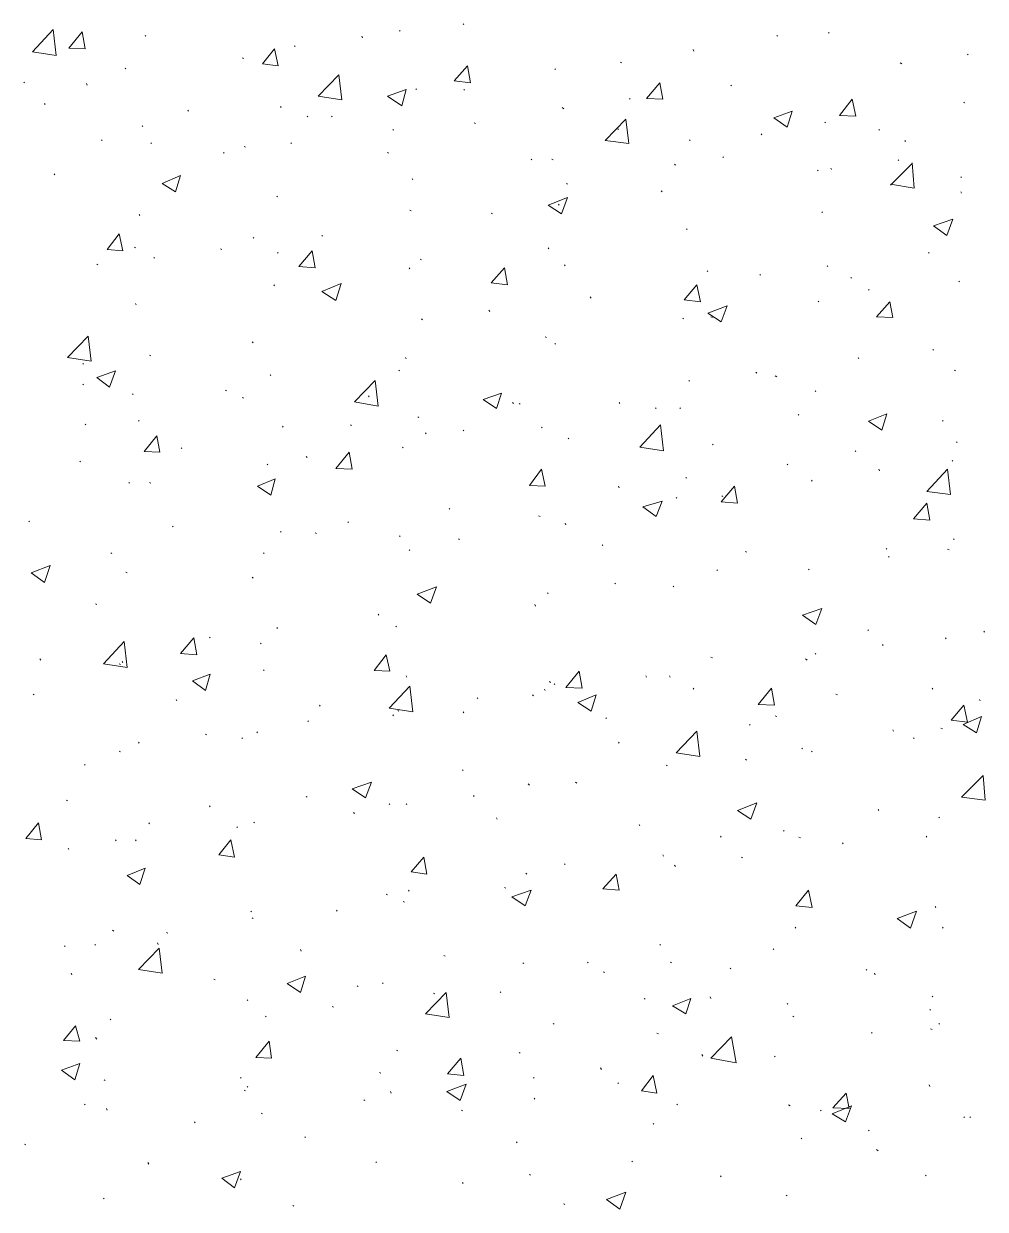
# Model space of a CAD drawing. Header units: millimetres. Extents: x 2928 to 3112, y 1220 to 1280.
# Drawn here: x 2955.222 to 2957.388, y 1257.879 to 1260.549 of the extents above; entities that cross this region are included whole.
import ezdxf

# ---------------------------------------------------------------- set-up
doc = ezdxf.new("R2010")
doc.units = ezdxf.units.MM

msp = doc.modelspace()

# ---------------------------------------------------------------- linework, layer by layer
at = {"color": 92, "linetype": 'Continuous', "lineweight": 13, "true_color": 0x00b800}
for points in [[(2955.24152, 1260.48556), (2955.28818, 1260.53556), (2955.28818, 1260.53556)], [(2955.29485, 1260.47723), (2955.28818, 1260.53556), (2955.28818, 1260.53556)], [(2955.32318, 1260.4939), (2955.35318, 1260.53056), (2955.35318, 1260.53056)], [(2955.35985, 1260.49223), (2955.35318, 1260.53056), (2955.35318, 1260.53056)], [(2956.06986, 1260.53223), (2956.06819, 1260.5339), (2956.06819, 1260.5339)], [(2956.2132, 1260.54723), (2956.21153, 1260.5489), (2956.21153, 1260.5489)], [(2957.03654, 1260.52723), (2957.03488, 1260.5289), (2957.03488, 1260.5289)], [(2955.49652, 1260.52056), (2955.49485, 1260.52223), (2955.49485, 1260.52223)], [(2955.83319, 1260.49723), (2955.83152, 1260.4989), (2955.83152, 1260.4989)], [(2955.98486, 1260.51723), (2955.98319, 1260.52056), (2955.98319, 1260.52056)], [(2956.91987, 1260.52056), (2956.91821, 1260.52223), (2956.91821, 1260.52223)], [(2955.24152, 1260.48556), (2955.29485, 1260.47723), (2955.29485, 1260.47723)], [(2955.32318, 1260.4939), (2955.35985, 1260.49223), (2955.35985, 1260.49223)], [(2955.71652, 1260.47056), (2955.71486, 1260.47223), (2955.71486, 1260.47223)], [(2955.75986, 1260.4589), (2955.78652, 1260.49223), (2955.78652, 1260.49223)], [(2955.79486, 1260.4539), (2955.78652, 1260.49223), (2955.78652, 1260.49223)], [(2956.73154, 1260.48723), (2956.72987, 1260.49056), (2956.72987, 1260.49056)], [(2957.34988, 1260.4789), (2957.34821, 1260.48056), (2957.34821, 1260.48056)], [(2955.45152, 1260.44723), (2955.44985, 1260.4489), (2955.44985, 1260.4489)], [(2955.75986, 1260.4589), (2955.79486, 1260.4539), (2955.79486, 1260.4539)], [(2956.19153, 1260.42056), (2956.22153, 1260.4539), (2956.22153, 1260.4539)], [(2956.2282, 1260.41556), (2956.22153, 1260.4539), (2956.22153, 1260.4539)], [(2956.41987, 1260.44556), (2956.4182, 1260.44723), (2956.4182, 1260.44723)], [(2956.5682, 1260.46056), (2956.56654, 1260.46223), (2956.56654, 1260.46223)], [(2957.19988, 1260.4589), (2957.19654, 1260.46056), (2957.19654, 1260.46056)], [(2955.88486, 1260.38556), (2955.93153, 1260.4339), (2955.93153, 1260.4339)], [(2955.93819, 1260.37723), (2955.93153, 1260.4339), (2955.93153, 1260.4339)], [(2956.19153, 1260.42056), (2956.2282, 1260.41556), (2956.2282, 1260.41556)], [(2955.22318, 1260.41556), (2955.22152, 1260.41723), (2955.22152, 1260.41723)], [(2955.36485, 1260.41056), (2955.36318, 1260.41389), (2955.36318, 1260.41389)], [(2956.04153, 1260.38556), (2956.08319, 1260.40056), (2956.08319, 1260.40056)], [(2956.07319, 1260.36389), (2956.08319, 1260.40056), (2956.08319, 1260.40056)], [(2956.10653, 1260.40056), (2956.10486, 1260.40223), (2956.10486, 1260.40223)], [(2956.21486, 1260.39889), (2956.2132, 1260.40056), (2956.2132, 1260.40056)], [(2956.62487, 1260.38056), (2956.65487, 1260.41556), (2956.65487, 1260.41556)], [(2956.66154, 1260.37889), (2956.65487, 1260.41556), (2956.65487, 1260.41556)], [(2956.81654, 1260.40889), (2956.81487, 1260.41056), (2956.81487, 1260.41056)], [(2955.26985, 1260.36723), (2955.26818, 1260.36889), (2955.26818, 1260.36889)], [(2955.88486, 1260.38556), (2955.93819, 1260.37723), (2955.93819, 1260.37723)], [(2956.04153, 1260.38556), (2956.07319, 1260.36389), (2956.07319, 1260.36389)], [(2956.5882, 1260.37889), (2956.58654, 1260.38056), (2956.58654, 1260.38056)], [(2956.62487, 1260.38056), (2956.66154, 1260.37889), (2956.66154, 1260.37889)], [(2957.05988, 1260.34223), (2957.08821, 1260.37889), (2957.08821, 1260.37889)], [(2957.09654, 1260.34056), (2957.08821, 1260.37889), (2957.08821, 1260.37889)], [(2957.34155, 1260.37056), (2957.33988, 1260.37223), (2957.33988, 1260.37223)], [(2955.59319, 1260.35223), (2955.59152, 1260.35389), (2955.59152, 1260.35389)], [(2955.80152, 1260.36056), (2955.79986, 1260.36223), (2955.79986, 1260.36223)], [(2955.86153, 1260.33889), (2955.85986, 1260.34056), (2955.85986, 1260.34056)], [(2955.91653, 1260.33889), (2955.91486, 1260.34056), (2955.91486, 1260.34056)], [(2956.4382, 1260.35723), (2956.43487, 1260.36056), (2956.43487, 1260.36056)], [(2956.91154, 1260.33723), (2956.95321, 1260.35223), (2956.95321, 1260.35223)], [(2956.94154, 1260.31556), (2956.95321, 1260.35223), (2956.95321, 1260.35223)], [(2957.05988, 1260.34223), (2957.09654, 1260.34056), (2957.09654, 1260.34056)], [(2955.48985, 1260.31723), (2955.48819, 1260.31889), (2955.48819, 1260.31889)], [(2956.23986, 1260.32389), (2956.23653, 1260.32556), (2956.23653, 1260.32556)], [(2956.53153, 1260.28556), (2956.5782, 1260.33389), (2956.5782, 1260.33389)], [(2956.56154, 1260.31056), (2956.55987, 1260.31223), (2956.55987, 1260.31223)], [(2956.58487, 1260.27889), (2956.5782, 1260.33389), (2956.5782, 1260.33389)], [(2956.91154, 1260.33723), (2956.94154, 1260.31556), (2956.94154, 1260.31556)], [(2957.02821, 1260.32556), (2957.02654, 1260.32723), (2957.02654, 1260.32723)], [(2955.39819, 1260.28556), (2955.39652, 1260.28723), (2955.39652, 1260.28723)], [(2956.05486, 1260.30889), (2956.05319, 1260.31056), (2956.05319, 1260.31056)], [(2956.53153, 1260.28556), (2956.58487, 1260.27889), (2956.58487, 1260.27889)], [(2956.7232, 1260.28556), (2956.72154, 1260.28723), (2956.72154, 1260.28723)], [(2956.88487, 1260.29889), (2956.88321, 1260.30056), (2956.88321, 1260.30056)], [(2957.14988, 1260.30889), (2957.14821, 1260.31056), (2957.14821, 1260.31056)], [(2957.20821, 1260.28389), (2957.20654, 1260.28556), (2957.20654, 1260.28556)], [(2955.50985, 1260.27889), (2955.50819, 1260.28056), (2955.50819, 1260.28056)], [(2955.67319, 1260.25723), (2955.67152, 1260.25889), (2955.67152, 1260.25889)], [(2955.72152, 1260.27056), (2955.71819, 1260.27223), (2955.71819, 1260.27223)], [(2955.82486, 1260.27889), (2955.82319, 1260.28056), (2955.82319, 1260.28056)], [(2956.04319, 1260.25723), (2956.04153, 1260.25889), (2956.04153, 1260.25889)], [(2956.36653, 1260.24223), (2956.36487, 1260.24389), (2956.36487, 1260.24389)], [(2956.41487, 1260.24223), (2956.41153, 1260.24389), (2956.41153, 1260.24389)], [(2956.68987, 1260.23056), (2956.6882, 1260.23223), (2956.6882, 1260.23223)], [(2956.79821, 1260.24723), (2956.79654, 1260.24889), (2956.79654, 1260.24889)], [(2957.17488, 1260.18556), (2957.22321, 1260.23389), (2957.22321, 1260.23389)], [(2957.19321, 1260.24056), (2957.19154, 1260.24223), (2957.19154, 1260.24223)], [(2957.22821, 1260.17889), (2957.22321, 1260.23556), (2957.22321, 1260.23556)], [(2955.29152, 1260.20889), (2955.28985, 1260.21056), (2955.28985, 1260.21056)], [(2955.53319, 1260.18889), (2955.57485, 1260.20723), (2955.57485, 1260.20723)], [(2955.56319, 1260.17056), (2955.57485, 1260.20723), (2955.57485, 1260.20723)], [(2957.01154, 1260.21723), (2957.00987, 1260.21889), (2957.00987, 1260.21889)], [(2957.04154, 1260.22056), (2957.03988, 1260.22389), (2957.03988, 1260.22389)], [(2955.53319, 1260.18889), (2955.56319, 1260.17056), (2955.56319, 1260.17056)], [(2956.0982, 1260.19723), (2956.09653, 1260.20056), (2956.09653, 1260.20056)], [(2956.44653, 1260.18722), (2956.44487, 1260.18889), (2956.44487, 1260.18889)], [(2957.17488, 1260.18722), (2957.22821, 1260.17889), (2957.22821, 1260.17889)], [(2957.33488, 1260.20223), (2957.33321, 1260.20389), (2957.33321, 1260.20389)], [(2955.79319, 1260.15889), (2955.79152, 1260.16056), (2955.79152, 1260.16056)], [(2956.4032, 1260.14056), (2956.44653, 1260.15722), (2956.44653, 1260.15722)], [(2956.4332, 1260.12056), (2956.44653, 1260.15722), (2956.44653, 1260.15722)], [(2956.65987, 1260.17056), (2956.6582, 1260.17222), (2956.6582, 1260.17222)], [(2957.33488, 1260.16722), (2957.33321, 1260.17056), (2957.33321, 1260.17056)], [(2956.09486, 1260.12722), (2956.09153, 1260.12889), (2956.09153, 1260.12889)], [(2956.4032, 1260.14056), (2956.4332, 1260.12056), (2956.4332, 1260.12056)], [(2956.4282, 1260.14056), (2956.42653, 1260.14222), (2956.42653, 1260.14222)], [(2957.02154, 1260.12389), (2957.01987, 1260.12556), (2957.01987, 1260.12556)], [(2955.48319, 1260.11722), (2955.48152, 1260.11889), (2955.48152, 1260.11889)], [(2956.2782, 1260.12056), (2956.27486, 1260.12222), (2956.27486, 1260.12222)], [(2957.27155, 1260.09389), (2957.31488, 1260.10889), (2957.31488, 1260.10889)], [(2957.30155, 1260.07222), (2957.31488, 1260.10889), (2957.31488, 1260.10889)], [(2955.40985, 1260.04056), (2955.43652, 1260.07556), (2955.43652, 1260.07556)], [(2955.44485, 1260.03722), (2955.43652, 1260.07556), (2955.43652, 1260.07556)], [(2955.89486, 1260.07056), (2955.89319, 1260.07222), (2955.89319, 1260.07222)], [(2956.71654, 1260.08556), (2956.71487, 1260.08722), (2956.71487, 1260.08722)], [(2957.27155, 1260.09389), (2957.30155, 1260.07222), (2957.30155, 1260.07222)], [(2955.47319, 1260.04389), (2955.47152, 1260.04556), (2955.47152, 1260.04556)], [(2955.73986, 1260.06556), (2955.73819, 1260.06722), (2955.73819, 1260.06722)], [(2955.40985, 1260.04056), (2955.44485, 1260.03722), (2955.44485, 1260.03722)], [(2955.51652, 1260.02056), (2955.51485, 1260.02222), (2955.51485, 1260.02222)], [(2955.66819, 1260.04056), (2955.66486, 1260.04222), (2955.66486, 1260.04222)], [(2955.79486, 1260.03222), (2955.79319, 1260.03389), (2955.79319, 1260.03389)], [(2955.84152, 1260.00222), (2955.87153, 1260.03722), (2955.87153, 1260.03722)], [(2955.87819, 1259.99889), (2955.87153, 1260.03722), (2955.87153, 1260.03722)], [(2956.1182, 1260.01722), (2956.11486, 1260.01889), (2956.11486, 1260.01889)], [(2956.40487, 1260.04222), (2956.4032, 1260.04389), (2956.4032, 1260.04389)], [(2957.26155, 1260.03222), (2957.25988, 1260.03389), (2957.25988, 1260.03389)], [(2955.38818, 1260.00556), (2955.38652, 1260.00722), (2955.38652, 1260.00722)], [(2955.84152, 1260.00222), (2955.87819, 1259.99889), (2955.87819, 1259.99889)], [(2956.09153, 1259.99722), (2956.08986, 1259.99889), (2956.08986, 1259.99889)], [(2956.27486, 1259.96556), (2956.30486, 1259.99889), (2956.30486, 1259.99889)], [(2956.31153, 1259.96055), (2956.30486, 1259.99889), (2956.30486, 1259.99889)], [(2956.44153, 1260.00389), (2956.43987, 1260.00556), (2956.43987, 1260.00556)], [(2956.7632, 1259.99056), (2956.76154, 1259.99222), (2956.76154, 1259.99222)], [(2957.03321, 1260.00222), (2957.03154, 1260.00389), (2957.03154, 1260.00389)], [(2956.27486, 1259.96556), (2956.31153, 1259.96055), (2956.31153, 1259.96055)], [(2956.88154, 1259.98222), (2956.87987, 1259.98389), (2956.87987, 1259.98389)], [(2957.08654, 1259.97556), (2957.08488, 1259.97722), (2957.08488, 1259.97722)], [(2957.32988, 1259.96722), (2957.32821, 1259.96889), (2957.32821, 1259.96889)], [(2955.78652, 1259.95889), (2955.78486, 1259.96055), (2955.78486, 1259.96055)], [(2955.89319, 1259.94555), (2955.93653, 1259.96389), (2955.93653, 1259.96389)], [(2955.89319, 1259.94555), (2955.92486, 1259.92555), (2955.92486, 1259.92555)], [(2955.92486, 1259.92555), (2955.93653, 1259.96389), (2955.93653, 1259.96389)], [(2956.70987, 1259.92722), (2956.7382, 1259.96055), (2956.7382, 1259.96055)], [(2956.74654, 1259.92222), (2956.7382, 1259.96055), (2956.7382, 1259.96055)], [(2957.12654, 1259.94889), (2957.12488, 1259.95055), (2957.12488, 1259.95055)], [(2955.47485, 1259.91555), (2955.47319, 1259.91889), (2955.47319, 1259.91889)], [(2956.49987, 1259.93055), (2956.4982, 1259.93389), (2956.4982, 1259.93389)], [(2956.70987, 1259.92722), (2956.74654, 1259.92222), (2956.74654, 1259.92222)], [(2956.7632, 1259.89722), (2956.80654, 1259.91389), (2956.80654, 1259.91389)], [(2956.7932, 1259.87722), (2956.80654, 1259.91389), (2956.80654, 1259.91389)], [(2957.01321, 1259.92222), (2957.01154, 1259.92389), (2957.01154, 1259.92389)], [(2957.14321, 1259.88889), (2957.17321, 1259.92222), (2957.17321, 1259.92222)], [(2957.17988, 1259.88722), (2957.17321, 1259.92222), (2957.17321, 1259.92222)], [(2956.27153, 1259.90055), (2956.26986, 1259.90389), (2956.26986, 1259.90389)], [(2956.7082, 1259.88389), (2956.70654, 1259.88555), (2956.70654, 1259.88555)], [(2956.7632, 1259.89722), (2956.7932, 1259.87722), (2956.7932, 1259.87722)], [(2956.7732, 1259.88722), (2956.76987, 1259.88889), (2956.76987, 1259.88889)], [(2957.14321, 1259.88889), (2957.17988, 1259.88722), (2957.17988, 1259.88722)], [(2956.11986, 1259.88222), (2956.1182, 1259.88389), (2956.1182, 1259.88389)], [(2955.31985, 1259.79722), (2955.36652, 1259.84555), (2955.36652, 1259.84555)], [(2955.37318, 1259.78889), (2955.36652, 1259.84555), (2955.36652, 1259.84555)], [(2955.73819, 1259.83055), (2955.73652, 1259.83222), (2955.73652, 1259.83222)], [(2956.39987, 1259.84222), (2956.39653, 1259.84389), (2956.39653, 1259.84389)], [(2956.41987, 1259.82722), (2956.4182, 1259.82889), (2956.4182, 1259.82889)], [(2957.27155, 1259.81389), (2957.26988, 1259.81555), (2957.26988, 1259.81555)], [(2955.31985, 1259.79722), (2955.37318, 1259.78889), (2955.37318, 1259.78889)], [(2955.35652, 1259.78222), (2955.35485, 1259.78389), (2955.35485, 1259.78389)], [(2955.50819, 1259.80055), (2955.50485, 1259.80222), (2955.50485, 1259.80222)], [(2956.08319, 1259.79389), (2956.08153, 1259.79722), (2956.08153, 1259.79722)], [(2957.10321, 1259.79389), (2957.10154, 1259.79722), (2957.10154, 1259.79722)], [(2955.38652, 1259.75222), (2955.42819, 1259.76722), (2955.42819, 1259.76722)], [(2955.38652, 1259.75222), (2955.41485, 1259.73055), (2955.41485, 1259.73055)], [(2955.41485, 1259.73055), (2955.42819, 1259.76722), (2955.42819, 1259.76722)], [(2955.77819, 1259.75555), (2955.77652, 1259.75889), (2955.77652, 1259.75889)], [(2956.06819, 1259.76722), (2956.06653, 1259.76889), (2956.06653, 1259.76889)], [(2956.87321, 1259.76222), (2956.87154, 1259.76389), (2956.87154, 1259.76389)], [(2956.91821, 1259.75389), (2956.91487, 1259.75555), (2956.91487, 1259.75555)], [(2957.32155, 1259.76722), (2957.31821, 1259.76889), (2957.31821, 1259.76889)], [(2955.35652, 1259.73555), (2955.35485, 1259.73722), (2955.35485, 1259.73722)], [(2955.96653, 1259.69722), (2956.01319, 1259.74555), (2956.01319, 1259.74555)], [(2956.01986, 1259.68722), (2956.01319, 1259.74555), (2956.01319, 1259.74555)], [(2956.72154, 1259.74389), (2956.71987, 1259.74555), (2956.71987, 1259.74555)], [(2955.46819, 1259.71388), (2955.46652, 1259.71555), (2955.46652, 1259.71555)], [(2955.67819, 1259.72222), (2955.67652, 1259.72388), (2955.67652, 1259.72388)], [(2955.71652, 1259.70555), (2955.71486, 1259.70722), (2955.71486, 1259.70722)], [(2955.99986, 1259.70888), (2955.99819, 1259.71055), (2955.99819, 1259.71055)], [(2956.25653, 1259.70222), (2956.2982, 1259.71722), (2956.2982, 1259.71722)], [(2956.25653, 1259.70222), (2956.28653, 1259.68222), (2956.28653, 1259.68222)], [(2956.28653, 1259.68222), (2956.2982, 1259.71722), (2956.2982, 1259.71722)], [(2957.00654, 1259.72055), (2957.00487, 1259.72222), (2957.00487, 1259.72222)], [(2955.96653, 1259.69722), (2956.01986, 1259.68722), (2956.01986, 1259.68722)], [(2956.32486, 1259.69388), (2956.3232, 1259.69555), (2956.3232, 1259.69555)], [(2956.33987, 1259.69222), (2956.3382, 1259.69388), (2956.3382, 1259.69388)], [(2956.56487, 1259.69388), (2956.5632, 1259.69555), (2956.5632, 1259.69555)], [(2956.64654, 1259.68222), (2956.64487, 1259.68388), (2956.64487, 1259.68388)], [(2956.70154, 1259.68222), (2956.69987, 1259.68388), (2956.69987, 1259.68388)], [(2955.36152, 1259.64555), (2955.35985, 1259.64722), (2955.35985, 1259.64722)], [(2955.48152, 1259.65388), (2955.47985, 1259.65555), (2955.47985, 1259.65555)], [(2955.95986, 1259.64388), (2955.95819, 1259.64555), (2955.95819, 1259.64555)], [(2956.11153, 1259.66222), (2956.10986, 1259.66388), (2956.10986, 1259.66388)], [(2956.60987, 1259.59555), (2956.65654, 1259.64555), (2956.65654, 1259.64555)], [(2956.6632, 1259.58722), (2956.65654, 1259.64555), (2956.65654, 1259.64555)], [(2956.96821, 1259.66722), (2956.96654, 1259.66888), (2956.96654, 1259.66888)], [(2957.12488, 1259.65388), (2957.16654, 1259.67055), (2957.16654, 1259.67055)], [(2957.12488, 1259.65388), (2957.15488, 1259.63388), (2957.15488, 1259.63388)], [(2957.15488, 1259.63388), (2957.16654, 1259.67055), (2957.16654, 1259.67055)], [(2957.29321, 1259.65388), (2957.29155, 1259.65555), (2957.29155, 1259.65555)], [(2955.49319, 1259.58555), (2955.52152, 1259.62055), (2955.52152, 1259.62055)], [(2955.52819, 1259.58388), (2955.52152, 1259.62055), (2955.52152, 1259.62055)], [(2955.80652, 1259.64055), (2955.80486, 1259.64222), (2955.80486, 1259.64222)], [(2956.1282, 1259.62555), (2956.12653, 1259.62722), (2956.12653, 1259.62722)], [(2956.2132, 1259.63222), (2956.21153, 1259.63388), (2956.21153, 1259.63388)], [(2956.38987, 1259.63888), (2956.3882, 1259.64055), (2956.3882, 1259.64055)], [(2955.57819, 1259.59222), (2955.57652, 1259.59388), (2955.57652, 1259.59388)], [(2956.07653, 1259.59388), (2956.07486, 1259.59555), (2956.07486, 1259.59555)], [(2956.44987, 1259.61388), (2956.4482, 1259.61555), (2956.4482, 1259.61555)], [(2956.60987, 1259.59555), (2956.6632, 1259.58722), (2956.6632, 1259.58722)], [(2956.77487, 1259.60055), (2956.7732, 1259.60222), (2956.7732, 1259.60222)], [(2957.32488, 1259.60555), (2957.32321, 1259.60722), (2957.32321, 1259.60722)], [(2955.34985, 1259.56222), (2955.34818, 1259.56388), (2955.34818, 1259.56388)], [(2955.49319, 1259.58555), (2955.52819, 1259.58388), (2955.52819, 1259.58388)], [(2955.85986, 1259.57222), (2955.85819, 1259.57388), (2955.85819, 1259.57388)], [(2955.92486, 1259.54722), (2955.95486, 1259.58388), (2955.95486, 1259.58388)], [(2955.96153, 1259.54555), (2955.95486, 1259.58388), (2955.95486, 1259.58388)], [(2957.09654, 1259.58555), (2957.09488, 1259.58722), (2957.09488, 1259.58722)], [(2957.31488, 1259.56388), (2957.31321, 1259.56555), (2957.31321, 1259.56555)], [(2955.77152, 1259.55555), (2955.76986, 1259.55722), (2955.76986, 1259.55722)], [(2955.92486, 1259.54722), (2955.96153, 1259.54555), (2955.96153, 1259.54555)], [(2956.36153, 1259.50888), (2956.3882, 1259.54555), (2956.3882, 1259.54555)], [(2956.39653, 1259.50722), (2956.3882, 1259.54555), (2956.3882, 1259.54555)], [(2956.94321, 1259.55555), (2956.94154, 1259.55722), (2956.94154, 1259.55722)], [(2957.14988, 1259.54222), (2957.14821, 1259.54555), (2957.14821, 1259.54555)], [(2957.25654, 1259.49555), (2957.30321, 1259.54555), (2957.30321, 1259.54555)], [(2957.30988, 1259.48888), (2957.30321, 1259.54555), (2957.30321, 1259.54555)], [(2955.45985, 1259.51388), (2955.45819, 1259.51555), (2955.45819, 1259.51555)], [(2955.50819, 1259.51388), (2955.50485, 1259.51555), (2955.50485, 1259.51555)], [(2955.74819, 1259.50722), (2955.78819, 1259.52388), (2955.78819, 1259.52388)], [(2955.77819, 1259.48721), (2955.78819, 1259.52388), (2955.78819, 1259.52388)], [(2956.71487, 1259.52555), (2956.7132, 1259.52722), (2956.7132, 1259.52722)], [(2956.99821, 1259.51888), (2956.99654, 1259.52055), (2956.99654, 1259.52055)], [(2955.74819, 1259.50722), (2955.77819, 1259.48721), (2955.77819, 1259.48721)], [(2956.36153, 1259.50888), (2956.39653, 1259.50722), (2956.39653, 1259.50722)], [(2956.5632, 1259.50388), (2956.56154, 1259.50722), (2956.56154, 1259.50722)], [(2956.7932, 1259.47221), (2956.82321, 1259.50722), (2956.82321, 1259.50722)], [(2956.79654, 1259.48388), (2956.79487, 1259.48555), (2956.79487, 1259.48555)], [(2956.82987, 1259.46888), (2956.82321, 1259.50722), (2956.82321, 1259.50722)], [(2957.25654, 1259.49555), (2957.30988, 1259.48888), (2957.30988, 1259.48888)], [(2956.18153, 1259.45555), (2956.17986, 1259.45721), (2956.17986, 1259.45721)], [(2956.61654, 1259.46055), (2956.65987, 1259.47388), (2956.65987, 1259.47388)], [(2956.61654, 1259.46055), (2956.64654, 1259.43888), (2956.64654, 1259.43888)], [(2956.64654, 1259.43888), (2956.65987, 1259.47388), (2956.65987, 1259.47388)], [(2956.6932, 1259.48055), (2956.69154, 1259.48221), (2956.69154, 1259.48221)], [(2956.7932, 1259.47221), (2956.82987, 1259.46888), (2956.82987, 1259.46888)], [(2957.22654, 1259.43388), (2957.25654, 1259.46888), (2957.25654, 1259.46888)], [(2957.26321, 1259.43055), (2957.25654, 1259.46888), (2957.25654, 1259.46888)], [(2956.38487, 1259.43888), (2956.38153, 1259.44055), (2956.38153, 1259.44055)], [(2957.22654, 1259.43388), (2957.26321, 1259.43055), (2957.26321, 1259.43055)], [(2955.23485, 1259.42721), (2955.23318, 1259.42888), (2955.23318, 1259.42888)], [(2955.55819, 1259.41555), (2955.55652, 1259.41721), (2955.55652, 1259.41721)], [(2955.80152, 1259.40388), (2955.79986, 1259.40555), (2955.79986, 1259.40555)], [(2955.95319, 1259.42555), (2955.95153, 1259.42721), (2955.95153, 1259.42721)], [(2956.4432, 1259.42055), (2956.44153, 1259.42388), (2956.44153, 1259.42388)], [(2955.88153, 1259.40055), (2955.87819, 1259.40221), (2955.87819, 1259.40221)], [(2956.06986, 1259.39388), (2956.06819, 1259.39555), (2956.06819, 1259.39555)], [(2956.2032, 1259.38721), (2956.20153, 1259.38888), (2956.20153, 1259.38888)], [(2957.31821, 1259.38721), (2957.31655, 1259.38888), (2957.31655, 1259.38888)], [(2955.41985, 1259.35555), (2955.41819, 1259.35721), (2955.41819, 1259.35721)], [(2955.76319, 1259.35555), (2955.76152, 1259.35721), (2955.76152, 1259.35721)], [(2956.09153, 1259.36221), (2956.08986, 1259.36388), (2956.08986, 1259.36388)], [(2956.52653, 1259.37388), (2956.52487, 1259.37555), (2956.52487, 1259.37555)], [(2956.84987, 1259.35888), (2956.84821, 1259.36055), (2956.84821, 1259.36055)], [(2957.16654, 1259.36555), (2957.16488, 1259.36721), (2957.16488, 1259.36721)], [(2957.30655, 1259.36388), (2957.30321, 1259.36555), (2957.30321, 1259.36555)], [(2955.23818, 1259.31221), (2955.28152, 1259.32888), (2955.28152, 1259.32888)], [(2955.26818, 1259.29055), (2955.28152, 1259.32888), (2955.28152, 1259.32888)], [(2957.17154, 1259.34721), (2957.16988, 1259.34888), (2957.16988, 1259.34888)], [(2955.23818, 1259.31221), (2955.26818, 1259.29055), (2955.26818, 1259.29055)], [(2955.45485, 1259.31221), (2955.45152, 1259.31388), (2955.45152, 1259.31388)], [(2955.73819, 1259.30055), (2955.73652, 1259.30221), (2955.73652, 1259.30221)], [(2956.78487, 1259.31721), (2956.7832, 1259.31888), (2956.7832, 1259.31888)], [(2956.99154, 1259.31888), (2956.98987, 1259.32055), (2956.98987, 1259.32055)], [(2956.1082, 1259.26388), (2956.15153, 1259.28055), (2956.15153, 1259.28055)], [(2956.1382, 1259.24388), (2956.15153, 1259.28055), (2956.15153, 1259.28055)], [(2956.55487, 1259.28721), (2956.5532, 1259.28888), (2956.5532, 1259.28888)], [(2956.68654, 1259.28055), (2956.68487, 1259.28221), (2956.68487, 1259.28221)], [(2956.1082, 1259.26388), (2956.1382, 1259.24388), (2956.1382, 1259.24388)], [(2956.4032, 1259.26555), (2956.40153, 1259.26721), (2956.40153, 1259.26721)], [(2955.38652, 1259.24054), (2955.38318, 1259.24221), (2955.38318, 1259.24221)], [(2956.02153, 1259.21721), (2956.01986, 1259.21888), (2956.01986, 1259.21888)], [(2956.37487, 1259.23721), (2956.3732, 1259.24054), (2956.3732, 1259.24054)], [(2956.97654, 1259.21721), (2957.01987, 1259.23221), (2957.01987, 1259.23221)], [(2956.97654, 1259.21721), (2957.00654, 1259.19554), (2957.00654, 1259.19554)], [(2957.00654, 1259.19554), (2957.01987, 1259.23221), (2957.01987, 1259.23221)], [(2956.06153, 1259.19054), (2956.05986, 1259.19221), (2956.05986, 1259.19221)], [(2955.57485, 1259.13054), (2955.60485, 1259.16554), (2955.60485, 1259.16554)], [(2955.61152, 1259.12721), (2955.60485, 1259.16554), (2955.60485, 1259.16554)], [(2955.64152, 1259.16554), (2955.63986, 1259.16721), (2955.63986, 1259.16721)], [(2955.79319, 1259.18721), (2955.79152, 1259.18888), (2955.79152, 1259.18888)], [(2957.12488, 1259.18221), (2957.12321, 1259.18388), (2957.12321, 1259.18388)], [(2957.29988, 1259.16388), (2957.29821, 1259.16554), (2957.29821, 1259.16554)], [(2957.38655, 1259.17888), (2957.38488, 1259.18054), (2957.38488, 1259.18054)], [(2955.40152, 1259.10721), (2955.44819, 1259.15721), (2955.44819, 1259.15721)], [(2955.45485, 1259.09888), (2955.44819, 1259.15721), (2955.44819, 1259.15721)], [(2955.75652, 1259.15221), (2955.75486, 1259.15388), (2955.75486, 1259.15388)], [(2957.15821, 1259.14888), (2957.15654, 1259.15054), (2957.15654, 1259.15054)], [(2955.25985, 1259.11554), (2955.25818, 1259.11888), (2955.25818, 1259.11888)], [(2955.44485, 1259.11054), (2955.44319, 1259.11221), (2955.44319, 1259.11221)], [(2955.57485, 1259.13054), (2955.61152, 1259.12721), (2955.61152, 1259.12721)], [(2956.01153, 1259.09221), (2956.03819, 1259.12721), (2956.03819, 1259.12721)], [(2956.04653, 1259.09054), (2956.03819, 1259.12721), (2956.03819, 1259.12721)], [(2956.7732, 1259.12054), (2956.76987, 1259.12221), (2956.76987, 1259.12221)], [(2956.98654, 1259.11554), (2956.98321, 1259.11888), (2956.98321, 1259.11888)], [(2957.00654, 1259.12888), (2957.00487, 1259.13054), (2957.00487, 1259.13054)], [(2955.40152, 1259.10721), (2955.45485, 1259.09888), (2955.45485, 1259.09888)], [(2955.43985, 1259.10554), (2955.43652, 1259.10721), (2955.43652, 1259.10721)], [(2955.60152, 1259.06888), (2955.64152, 1259.08388), (2955.64152, 1259.08388)], [(2955.63152, 1259.04721), (2955.64152, 1259.08388), (2955.64152, 1259.08388)], [(2955.76319, 1259.09221), (2955.76152, 1259.09388), (2955.76152, 1259.09388)], [(2956.01153, 1259.09221), (2956.04653, 1259.09054), (2956.04653, 1259.09054)], [(2956.4432, 1259.05388), (2956.4732, 1259.09054), (2956.4732, 1259.09054)], [(2956.47987, 1259.05221), (2956.4732, 1259.09054), (2956.4732, 1259.09054)], [(2955.60152, 1259.06888), (2955.63152, 1259.04721), (2955.63152, 1259.04721)], [(2956.04486, 1259.00721), (2956.09153, 1259.05721), (2956.09153, 1259.05721)], [(2956.08486, 1259.07721), (2956.08319, 1259.08054), (2956.08319, 1259.08054)], [(2956.0982, 1258.99887), (2956.09153, 1259.05721), (2956.09153, 1259.05721)], [(2956.4082, 1259.06554), (2956.40653, 1259.06721), (2956.40653, 1259.06721)], [(2956.4182, 1259.06054), (2956.41653, 1259.06221), (2956.41653, 1259.06221)], [(2956.62487, 1259.07721), (2956.6232, 1259.08054), (2956.6232, 1259.08054)], [(2956.6782, 1259.07721), (2956.67654, 1259.08054), (2956.67654, 1259.08054)], [(2955.24485, 1259.03721), (2955.24318, 1259.03888), (2955.24318, 1259.03888)], [(2956.24486, 1259.02887), (2956.2432, 1259.03054), (2956.2432, 1259.03054)], [(2956.36987, 1259.03554), (2956.3682, 1259.03721), (2956.3682, 1259.03721)], [(2956.39653, 1259.04721), (2956.39487, 1259.05054), (2956.39487, 1259.05054)], [(2956.4432, 1259.05388), (2956.47987, 1259.05221), (2956.47987, 1259.05221)], [(2956.46987, 1259.02054), (2956.51153, 1259.03721), (2956.51153, 1259.03721)], [(2956.49987, 1259.00054), (2956.51153, 1259.03721), (2956.51153, 1259.03721)], [(2956.73154, 1259.05054), (2956.72987, 1259.05221), (2956.72987, 1259.05221)], [(2956.87654, 1259.01554), (2956.90654, 1259.05221), (2956.90654, 1259.05221)], [(2956.91321, 1259.01387), (2956.90654, 1259.05221), (2956.90654, 1259.05221)], [(2957.05488, 1259.03721), (2957.05154, 1259.03888), (2957.05154, 1259.03888)], [(2957.26988, 1259.05054), (2957.26821, 1259.05221), (2957.26821, 1259.05221)], [(2955.56652, 1259.02387), (2955.56485, 1259.02721), (2955.56485, 1259.02721)], [(2955.88986, 1259.01221), (2955.88819, 1259.01387), (2955.88819, 1259.01387)], [(2956.04486, 1259.00721), (2956.0982, 1258.99887), (2956.0982, 1258.99887)], [(2956.46987, 1259.02054), (2956.49987, 1259.00054), (2956.49987, 1259.00054)], [(2956.87654, 1259.01554), (2956.91321, 1259.01387), (2956.91321, 1259.01387)], [(2957.31155, 1258.98054), (2957.33988, 1259.01387), (2957.33988, 1259.01387)], [(2957.34821, 1258.97554), (2957.33988, 1259.01387), (2957.33988, 1259.01387)], [(2957.37655, 1259.02387), (2957.37488, 1259.02721), (2957.37488, 1259.02721)], [(2955.86319, 1258.97721), (2955.86153, 1258.97887), (2955.86153, 1258.97887)], [(2956.05486, 1258.99054), (2956.05319, 1258.99221), (2956.05319, 1258.99221)], [(2956.06653, 1259.00054), (2956.06486, 1259.00221), (2956.06486, 1259.00221)], [(2956.2132, 1258.99721), (2956.21153, 1258.99887), (2956.21153, 1258.99887)], [(2956.53487, 1258.98387), (2956.5332, 1258.98554), (2956.5332, 1258.98554)], [(2956.91821, 1258.98887), (2956.91487, 1258.99054), (2956.91487, 1258.99054)], [(2957.31155, 1258.98054), (2957.34821, 1258.97554), (2957.34821, 1258.97554)], [(2957.33821, 1258.97054), (2957.37988, 1258.98887), (2957.37988, 1258.98887)], [(2957.36821, 1258.95221), (2957.37988, 1258.98887), (2957.37988, 1258.98887)], [(2955.74819, 1258.95221), (2955.74652, 1258.95387), (2955.74652, 1258.95387)], [(2956.69154, 1258.90721), (2956.7382, 1258.95554), (2956.7382, 1258.95554)], [(2956.74487, 1258.89887), (2956.7382, 1258.95554), (2956.7382, 1258.95554)], [(2956.85821, 1258.96887), (2956.85654, 1258.97054), (2956.85654, 1258.97054)], [(2957.18154, 1258.95554), (2957.17988, 1258.95887), (2957.17988, 1258.95887)], [(2957.29155, 1258.96054), (2957.28821, 1258.96221), (2957.28821, 1258.96221)], [(2957.33821, 1258.97054), (2957.36821, 1258.95221), (2957.36821, 1258.95221)], [(2955.48152, 1258.92887), (2955.47985, 1258.93054), (2955.47985, 1258.93054)], [(2955.63319, 1258.94721), (2955.63152, 1258.94887), (2955.63152, 1258.94887)], [(2955.71486, 1258.93887), (2955.71319, 1258.94054), (2955.71319, 1258.94054)], [(2956.5632, 1258.92887), (2956.56154, 1258.93054), (2956.56154, 1258.93054)], [(2957.22821, 1258.93887), (2957.22654, 1258.94054), (2957.22654, 1258.94054)], [(2955.43985, 1258.90887), (2955.43652, 1258.91054), (2955.43652, 1258.91054)], [(2956.69154, 1258.90721), (2956.74487, 1258.89887), (2956.74487, 1258.89887)], [(2956.97654, 1258.91554), (2956.97487, 1258.91721), (2956.97487, 1258.91721)], [(2956.99821, 1258.90887), (2956.99654, 1258.91054), (2956.99654, 1258.91054)], [(2955.35985, 1258.87887), (2955.35818, 1258.88054), (2955.35818, 1258.88054)], [(2956.67154, 1258.87721), (2956.66987, 1258.87887), (2956.66987, 1258.87887)], [(2956.84987, 1258.89054), (2956.84821, 1258.89221), (2956.84821, 1258.89221)], [(2956.21153, 1258.86721), (2956.20986, 1258.86887), (2956.20986, 1258.86887)], [(2957.33488, 1258.80721), (2957.38321, 1258.85554), (2957.38321, 1258.85554)], [(2957.38821, 1258.80054), (2957.38321, 1258.85554), (2957.38321, 1258.85554)], [(2955.96153, 1258.82554), (2956.00486, 1258.84054), (2956.00486, 1258.84054)], [(2955.96153, 1258.82554), (2955.99153, 1258.80554), (2955.99153, 1258.80554)], [(2955.99153, 1258.80554), (2956.00486, 1258.84054), (2956.00486, 1258.84054)], [(2956.36153, 1258.83387), (2956.3582, 1258.83721), (2956.3582, 1258.83721)], [(2956.4682, 1258.83887), (2956.46487, 1258.84054), (2956.46487, 1258.84054)], [(2955.31985, 1258.79887), (2955.31818, 1258.80054), (2955.31818, 1258.80054)], [(2955.85986, 1258.80721), (2955.85819, 1258.80887), (2955.85819, 1258.80887)], [(2956.04653, 1258.79054), (2956.04486, 1258.7922), (2956.04486, 1258.7922)], [(2956.08486, 1258.79054), (2956.08319, 1258.7922), (2956.08319, 1258.7922)], [(2956.23653, 1258.80887), (2956.23486, 1258.81054), (2956.23486, 1258.81054)], [(2956.82987, 1258.7772), (2956.87321, 1258.79387), (2956.87321, 1258.79387)], [(2956.85987, 1258.7572), (2956.87321, 1258.79387), (2956.87321, 1258.79387)], [(2957.33488, 1258.80721), (2957.38821, 1258.80054), (2957.38821, 1258.80054)], [(2955.64152, 1258.78554), (2955.63986, 1258.7872), (2955.63986, 1258.7872)], [(2955.96653, 1258.77054), (2955.96486, 1258.7722), (2955.96486, 1258.7722)], [(2956.82987, 1258.7772), (2956.85987, 1258.7572), (2956.85987, 1258.7572)], [(2957.14821, 1258.7772), (2957.14654, 1258.77887), (2957.14654, 1258.77887)], [(2955.22652, 1258.71387), (2955.25485, 1258.74887), (2955.25485, 1258.74887)], [(2955.26152, 1258.71054), (2955.25485, 1258.74887), (2955.25485, 1258.74887)], [(2955.50485, 1258.7472), (2955.50319, 1258.74887), (2955.50319, 1258.74887)], [(2955.70319, 1258.73887), (2955.70152, 1258.74054), (2955.70152, 1258.74054)], [(2955.74152, 1258.74887), (2955.73986, 1258.75054), (2955.73986, 1258.75054)], [(2956.2882, 1258.7572), (2956.28653, 1258.76054), (2956.28653, 1258.76054)], [(2956.60987, 1258.7422), (2956.6082, 1258.74554), (2956.6082, 1258.74554)], [(2957.28488, 1258.76054), (2957.28321, 1258.7622), (2957.28321, 1258.7622)], [(2955.22652, 1258.71387), (2955.26152, 1258.71054), (2955.26152, 1258.71054)], [(2955.42985, 1258.70887), (2955.42819, 1258.71054), (2955.42819, 1258.71054)], [(2955.47485, 1258.70887), (2955.47319, 1258.71054), (2955.47319, 1258.71054)], [(2955.66152, 1258.6772), (2955.68819, 1258.71054), (2955.68819, 1258.71054)], [(2955.69652, 1258.6722), (2955.68819, 1258.71054), (2955.68819, 1258.71054)], [(2956.7932, 1258.7172), (2956.79154, 1258.71887), (2956.79154, 1258.71887)], [(2956.93487, 1258.73054), (2956.93321, 1258.7322), (2956.93321, 1258.7322)], [(2956.97154, 1258.71554), (2956.96821, 1258.7172), (2956.96821, 1258.7172)], [(2957.25654, 1258.7172), (2957.25488, 1258.71887), (2957.25488, 1258.71887)], [(2955.32318, 1258.68887), (2955.32152, 1258.6922), (2955.32152, 1258.6922)], [(2957.06821, 1258.7022), (2957.06654, 1258.70387), (2957.06654, 1258.70387)], [(2955.66152, 1258.6772), (2955.69652, 1258.6722), (2955.69652, 1258.6722)], [(2956.09486, 1258.63887), (2956.1232, 1258.6722), (2956.1232, 1258.6722)], [(2956.12986, 1258.63387), (2956.1232, 1258.6722), (2956.1232, 1258.6722)], [(2956.44153, 1258.65554), (2956.43987, 1258.6572), (2956.43987, 1258.6572)], [(2956.6632, 1258.67387), (2956.66154, 1258.6772), (2956.66154, 1258.6772)], [(2956.84154, 1258.67054), (2956.83821, 1258.6722), (2956.83821, 1258.6722)], [(2955.45485, 1258.63054), (2955.49485, 1258.6472), (2955.49485, 1258.6472)], [(2955.45485, 1258.63054), (2955.48319, 1258.61054), (2955.48319, 1258.61054)], [(2955.48319, 1258.61054), (2955.49485, 1258.6472), (2955.49485, 1258.6472)], [(2956.09486, 1258.63887), (2956.12986, 1258.63387), (2956.12986, 1258.63387)], [(2956.35487, 1258.63387), (2956.3532, 1258.63554), (2956.3532, 1258.63554)], [(2956.52653, 1258.60054), (2956.55653, 1258.63387), (2956.55653, 1258.63387)], [(2956.5632, 1258.5972), (2956.55653, 1258.63387), (2956.55653, 1258.63387)], [(2956.68987, 1258.65054), (2956.6882, 1258.65387), (2956.6882, 1258.65387)], [(2956.3082, 1258.6022), (2956.30486, 1258.60387), (2956.30486, 1258.60387)], [(2956.04153, 1258.5872), (2956.03819, 1258.58887), (2956.03819, 1258.58887)], [(2956.08986, 1258.59554), (2956.08819, 1258.5972), (2956.08819, 1258.5972)], [(2956.32153, 1258.5822), (2956.36487, 1258.5972), (2956.36487, 1258.5972)], [(2956.32153, 1258.5822), (2956.35153, 1258.5622), (2956.35153, 1258.5622)], [(2956.35153, 1258.5622), (2956.36487, 1258.5972), (2956.36487, 1258.5972)], [(2956.52653, 1258.60054), (2956.5632, 1258.5972), (2956.5632, 1258.5972)], [(2956.96154, 1258.5622), (2956.98987, 1258.5972), (2956.98987, 1258.5972)], [(2956.99821, 1258.55887), (2956.98987, 1258.5972), (2956.98987, 1258.5972)], [(2955.73486, 1258.54887), (2955.73319, 1258.55053), (2955.73319, 1258.55053)], [(2955.92819, 1258.55053), (2955.92653, 1258.5522), (2955.92653, 1258.5522)], [(2956.07986, 1258.57054), (2956.07653, 1258.5722), (2956.07653, 1258.5722)], [(2956.96154, 1258.5622), (2956.99821, 1258.55887), (2956.99821, 1258.55887)], [(2957.18988, 1258.53387), (2957.23321, 1258.55053), (2957.23321, 1258.55053)], [(2957.21988, 1258.5122), (2957.23321, 1258.55053), (2957.23321, 1258.55053)], [(2957.27655, 1258.55887), (2957.27488, 1258.56053), (2957.27488, 1258.56053)], [(2955.73819, 1258.53387), (2955.73652, 1258.53553), (2955.73652, 1258.53553)], [(2957.18988, 1258.53387), (2957.21988, 1258.5122), (2957.21988, 1258.5122)], [(2955.42485, 1258.50553), (2955.42152, 1258.5072), (2955.42152, 1258.5072)], [(2955.54652, 1258.50053), (2955.54319, 1258.5022), (2955.54319, 1258.5022)], [(2956.96154, 1258.5122), (2956.95987, 1258.51387), (2956.95987, 1258.51387)], [(2957.29321, 1258.5122), (2957.29155, 1258.51387), (2957.29155, 1258.51387)], [(2955.31485, 1258.47053), (2955.31318, 1258.4722), (2955.31318, 1258.4722)], [(2955.38318, 1258.47387), (2955.38152, 1258.47553), (2955.38152, 1258.47553)], [(2955.52485, 1258.47553), (2955.52319, 1258.47887), (2955.52319, 1258.47887)], [(2956.65654, 1258.47387), (2956.65487, 1258.47553), (2956.65487, 1258.47553)], [(2955.47985, 1258.41887), (2955.52652, 1258.4672), (2955.52652, 1258.4672)], [(2955.53319, 1258.41053), (2955.52652, 1258.4672), (2955.52652, 1258.4672)], [(2955.84652, 1258.46053), (2955.84486, 1258.46387), (2955.84486, 1258.46387)], [(2956.17153, 1258.44887), (2956.1682, 1258.45053), (2956.1682, 1258.45053)], [(2956.91154, 1258.46387), (2956.90987, 1258.46553), (2956.90987, 1258.46553)], [(2955.47985, 1258.41887), (2955.53319, 1258.41053), (2955.53319, 1258.41053)], [(2956.3482, 1258.4322), (2956.34653, 1258.43387), (2956.34653, 1258.43387)], [(2956.4932, 1258.43387), (2956.49153, 1258.43553), (2956.49153, 1258.43553)], [(2956.68154, 1258.43387), (2956.6782, 1258.43553), (2956.6782, 1258.43553)], [(2956.81487, 1258.42053), (2956.81321, 1258.4222), (2956.81321, 1258.4222)], [(2957.12154, 1258.4172), (2957.11988, 1258.41887), (2957.11988, 1258.41887)], [(2955.32985, 1258.4072), (2955.32818, 1258.41053), (2955.32818, 1258.41053)], [(2955.65319, 1258.39553), (2955.64986, 1258.3972), (2955.64986, 1258.3972)], [(2955.81486, 1258.3872), (2955.85652, 1258.40387), (2955.85652, 1258.40387)], [(2955.84486, 1258.3672), (2955.85652, 1258.40387), (2955.85652, 1258.40387)], [(2956.52987, 1258.4122), (2956.5282, 1258.41387), (2956.5282, 1258.41387)], [(2957.13988, 1258.4072), (2957.13821, 1258.41053), (2957.13821, 1258.41053)], [(2955.81486, 1258.3872), (2955.84486, 1258.3672), (2955.84486, 1258.3672)], [(2955.97486, 1258.38053), (2955.97319, 1258.3822), (2955.97319, 1258.3822)], [(2956.03153, 1258.3872), (2956.02986, 1258.38887), (2956.02986, 1258.38887)], [(2956.12653, 1258.31886), (2956.1732, 1258.3672), (2956.1732, 1258.3672)], [(2956.1482, 1258.36387), (2956.14486, 1258.36553), (2956.14486, 1258.36553)], [(2956.17986, 1258.31053), (2956.1732, 1258.3672), (2956.1732, 1258.3672)], [(2956.29653, 1258.3672), (2956.29486, 1258.36887), (2956.29486, 1258.36887)], [(2955.72652, 1258.34887), (2955.72486, 1258.35053), (2955.72486, 1258.35053)], [(2956.62154, 1258.3522), (2956.61987, 1258.35387), (2956.61987, 1258.35387)], [(2956.6832, 1258.3372), (2956.72487, 1258.35387), (2956.72487, 1258.35387)], [(2956.6832, 1258.3372), (2956.7132, 1258.31886), (2956.7132, 1258.31886)], [(2956.7132, 1258.31886), (2956.72487, 1258.35387), (2956.72487, 1258.35387)], [(2956.76987, 1258.35387), (2956.7682, 1258.3572), (2956.7682, 1258.3572)], [(2956.94321, 1258.34053), (2956.94154, 1258.3422), (2956.94154, 1258.3422)], [(2957.26988, 1258.3572), (2957.26821, 1258.35887), (2957.26821, 1258.35887)], [(2955.76819, 1258.3122), (2955.76652, 1258.31386), (2955.76652, 1258.31386)], [(2955.91986, 1258.33387), (2955.91653, 1258.33553), (2955.91653, 1258.33553)], [(2956.12653, 1258.31886), (2956.17986, 1258.31053), (2956.17986, 1258.31053)], [(2956.95654, 1258.3122), (2956.95487, 1258.31386), (2956.95487, 1258.31386)], [(2957.26488, 1258.3272), (2957.26321, 1258.32886), (2957.26321, 1258.32886)], [(2955.31152, 1258.25886), (2955.33818, 1258.2922), (2955.33818, 1258.2922)], [(2955.34818, 1258.2572), (2955.33818, 1258.2922), (2955.33818, 1258.2922)], [(2955.41819, 1258.30553), (2955.41652, 1258.3072), (2955.41652, 1258.3072)], [(2956.41653, 1258.29553), (2956.41487, 1258.2972), (2956.41487, 1258.2972)], [(2957.26821, 1258.28386), (2957.26488, 1258.28553), (2957.26488, 1258.28553)], [(2957.28488, 1258.29553), (2957.28321, 1258.2972), (2957.28321, 1258.2972)], [(2955.31152, 1258.25886), (2955.34818, 1258.2572), (2955.34818, 1258.2572)], [(2955.38652, 1258.2622), (2955.38318, 1258.26553), (2955.38318, 1258.26553)], [(2955.74486, 1258.22053), (2955.77486, 1258.2572), (2955.77486, 1258.2572)], [(2955.77986, 1258.21886), (2955.77486, 1258.2572), (2955.77486, 1258.2572)], [(2956.65154, 1258.27386), (2956.6482, 1258.27553), (2956.6482, 1258.27553)], [(2956.76987, 1258.21886), (2956.81654, 1258.2672), (2956.81654, 1258.2672)], [(2956.82654, 1258.20886), (2956.81654, 1258.2672), (2956.81654, 1258.2672)], [(2957.13321, 1258.27553), (2957.13154, 1258.2772), (2957.13154, 1258.2772)], [(2956.06486, 1258.23553), (2956.06153, 1258.2372), (2956.06153, 1258.2372)], [(2956.33987, 1258.23053), (2956.3382, 1258.2322), (2956.3382, 1258.2322)], [(2955.30652, 1258.1922), (2955.34818, 1258.2072), (2955.34818, 1258.2072)], [(2955.33652, 1258.17053), (2955.34818, 1258.2072), (2955.34818, 1258.2072)], [(2955.74486, 1258.22053), (2955.77986, 1258.21886), (2955.77986, 1258.21886)], [(2956.17653, 1258.18386), (2956.20653, 1258.21886), (2956.20653, 1258.21886)], [(2956.2132, 1258.18053), (2956.20653, 1258.21886), (2956.20653, 1258.21886)], [(2956.75154, 1258.22386), (2956.74987, 1258.2272), (2956.74987, 1258.2272)], [(2956.76987, 1258.21886), (2956.82654, 1258.20886), (2956.82654, 1258.20886)], [(2956.91487, 1258.2222), (2956.91321, 1258.22386), (2956.91321, 1258.22386)], [(2955.30652, 1258.1922), (2955.33652, 1258.17053), (2955.33652, 1258.17053)], [(2955.71152, 1258.17386), (2955.70986, 1258.17553), (2955.70986, 1258.17553)], [(2956.02653, 1258.18553), (2956.02319, 1258.1872), (2956.02319, 1258.1872)], [(2956.17653, 1258.18386), (2956.2132, 1258.18053), (2956.2132, 1258.18053)], [(2956.37153, 1258.17386), (2956.36987, 1258.17553), (2956.36987, 1258.17553)], [(2956.5232, 1258.19386), (2956.52153, 1258.1972), (2956.52153, 1258.1972)], [(2956.6132, 1258.14553), (2956.63987, 1258.18053), (2956.63987, 1258.18053)], [(2956.6482, 1258.14053), (2956.63987, 1258.18053), (2956.63987, 1258.18053)], [(2955.40485, 1258.16886), (2955.40319, 1258.17053), (2955.40319, 1258.17053)], [(2955.72652, 1258.15386), (2955.72486, 1258.15553), (2955.72486, 1258.15553)], [(2956.17486, 1258.14386), (2956.2182, 1258.16053), (2956.2182, 1258.16053)], [(2956.20486, 1258.12386), (2956.2182, 1258.16053), (2956.2182, 1258.16053)], [(2956.56154, 1258.1622), (2956.55987, 1258.16386), (2956.55987, 1258.16386)], [(2957.26321, 1258.15553), (2957.26155, 1258.15886), (2957.26155, 1258.15886)], [(2955.72152, 1258.14553), (2955.71819, 1258.1472), (2955.71819, 1258.1472)], [(2955.98986, 1258.12386), (2955.98819, 1258.12553), (2955.98819, 1258.12553)], [(2956.04986, 1258.14053), (2956.04819, 1258.14386), (2956.04819, 1258.14386)], [(2956.17486, 1258.14386), (2956.20486, 1258.12386), (2956.20486, 1258.12386)], [(2956.3732, 1258.1272), (2956.37153, 1258.12886), (2956.37153, 1258.12886)], [(2956.6132, 1258.14553), (2956.6482, 1258.14053), (2956.6482, 1258.14053)], [(2957.04488, 1258.1072), (2957.07488, 1258.14053), (2957.07488, 1258.14053)], [(2957.08154, 1258.10553), (2957.07488, 1258.14053), (2957.07488, 1258.14053)], [(2955.35985, 1258.11386), (2955.35818, 1258.11553), (2955.35818, 1258.11553)], [(2955.40985, 1258.1022), (2955.40819, 1258.10553), (2955.40819, 1258.10553)], [(2955.75986, 1258.09386), (2955.75652, 1258.09553), (2955.75652, 1258.09553)], [(2956.20986, 1258.10053), (2956.2082, 1258.1022), (2956.2082, 1258.1022)], [(2956.69487, 1258.11386), (2956.6932, 1258.11553), (2956.6932, 1258.11553)], [(2956.94821, 1258.1122), (2956.94487, 1258.11386), (2956.94487, 1258.11386)], [(2957.01821, 1258.10053), (2957.01654, 1258.1022), (2957.01654, 1258.1022)], [(2957.04321, 1258.09386), (2957.08654, 1258.1122), (2957.08654, 1258.1122)], [(2957.04488, 1258.1072), (2957.08154, 1258.10553), (2957.08154, 1258.10553)], [(2957.07321, 1258.07553), (2957.08654, 1258.1122), (2957.08654, 1258.1122)], [(2955.60819, 1258.07386), (2955.60652, 1258.07553), (2955.60652, 1258.07553)], [(2956.64154, 1258.07053), (2956.63987, 1258.07219), (2956.63987, 1258.07219)], [(2957.04321, 1258.09386), (2957.07321, 1258.07553), (2957.07321, 1258.07553)], [(2957.34155, 1258.08553), (2957.33988, 1258.08719), (2957.33988, 1258.08719)], [(2957.35488, 1258.08553), (2957.35321, 1258.08719), (2957.35321, 1258.08719)], [(2955.85652, 1258.04053), (2955.85486, 1258.04219), (2955.85486, 1258.04219)], [(2957.12654, 1258.05553), (2957.12488, 1258.05719), (2957.12488, 1258.05719)], [(2955.22652, 1258.02386), (2955.22318, 1258.02553), (2955.22318, 1258.02553)], [(2956.3332, 1258.02886), (2956.33153, 1258.03053), (2956.33153, 1258.03053)], [(2956.97487, 1258.03719), (2956.97321, 1258.03886), (2956.97321, 1258.03886)], [(2957.14654, 1258.01053), (2957.14321, 1258.01386), (2957.14321, 1258.01386)], [(2955.50319, 1257.98053), (2955.50152, 1257.98386), (2955.50152, 1257.98386)], [(2955.66819, 1257.94886), (2955.70986, 1257.96386), (2955.70986, 1257.96386)], [(2955.69652, 1257.92719), (2955.70986, 1257.96386), (2955.70986, 1257.96386)], [(2956.01653, 1257.98386), (2956.01486, 1257.98553), (2956.01486, 1257.98553)], [(2956.5932, 1257.98553), (2956.59154, 1257.98719), (2956.59154, 1257.98719)], [(2955.66819, 1257.94886), (2955.69652, 1257.92719), (2955.69652, 1257.92719)], [(2955.71152, 1257.94553), (2955.70986, 1257.94719), (2955.70986, 1257.94719)], [(2956.21153, 1257.93719), (2956.20986, 1257.93886), (2956.20986, 1257.93886)], [(2956.3632, 1257.95553), (2956.36153, 1257.95719), (2956.36153, 1257.95719)], [(2956.7932, 1257.95219), (2956.79154, 1257.95386), (2956.79154, 1257.95386)], [(2957.25488, 1257.95386), (2957.25321, 1257.95553), (2957.25321, 1257.95553)], [(2956.53487, 1257.90053), (2956.5782, 1257.91719), (2956.5782, 1257.91719)], [(2956.56487, 1257.87886), (2956.5782, 1257.91719), (2956.5782, 1257.91719)], [(2956.94154, 1257.90886), (2956.93987, 1257.91053), (2956.93987, 1257.91053)], [(2955.40319, 1257.90219), (2955.40152, 1257.90386), (2955.40152, 1257.90386)], [(2955.82986, 1257.88553), (2955.82819, 1257.88719), (2955.82819, 1257.88719)], [(2956.43987, 1257.88886), (2956.4382, 1257.89219), (2956.4382, 1257.89219)], [(2956.53487, 1257.90053), (2956.56487, 1257.87886), (2956.56487, 1257.87886)]]:
    msp.add_lwpolyline(points, dxfattribs=at)

doc.saveas('drawing.dxf')
